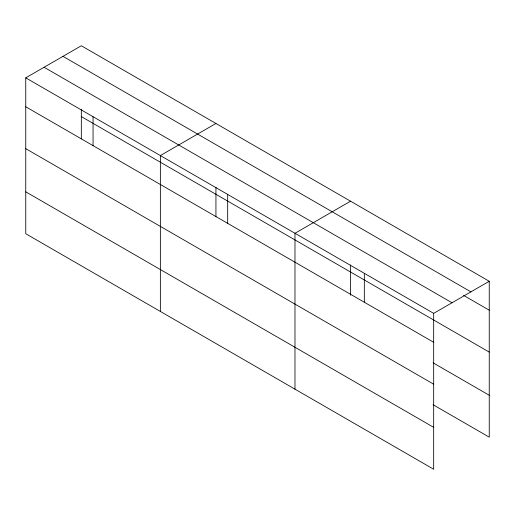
<?xml version="1.0" encoding="UTF-8"?>
<svg xmlns="http://www.w3.org/2000/svg" width="515" height="515" viewBox="0 0 515 515"><rect width="100%" height="100%" fill="white"/><g stroke="black" fill="none" stroke-linecap="round" stroke-linejoin="round"><path stroke-width="0.77" d="M25.75 77.849L433.675 313.358L433.675 469.242L25.75 233.726L25.75 77.849L81.325 45.758L489.25 281.274L489.25 437.151L433.076 404.726M215.94 123.478L160.365 155.562L160.365 311.446M350.554 201.198L294.979 233.282L294.979 389.166M433.675 313.358L489.25 281.274M62.985 56.347L470.91 291.863M463.59 295.385L489.25 310.204M44.09 67.259L452.016 302.769M81.325 116.583L489.25 352.099M25.75 106.772L433.675 342.288M433.076 362.83L489.25 395.263M25.75 148.668L433.675 384.184M25.75 191.831L433.675 427.347M364.33 273.323L364.33 302.254M350.554 264.91L350.554 295.204M227.675 194.425L227.675 223.356M215.94 187.19L215.94 216.686M93.061 116.705L93.061 145.636M81.325 109.47L81.325 138.966"/></g></svg>
